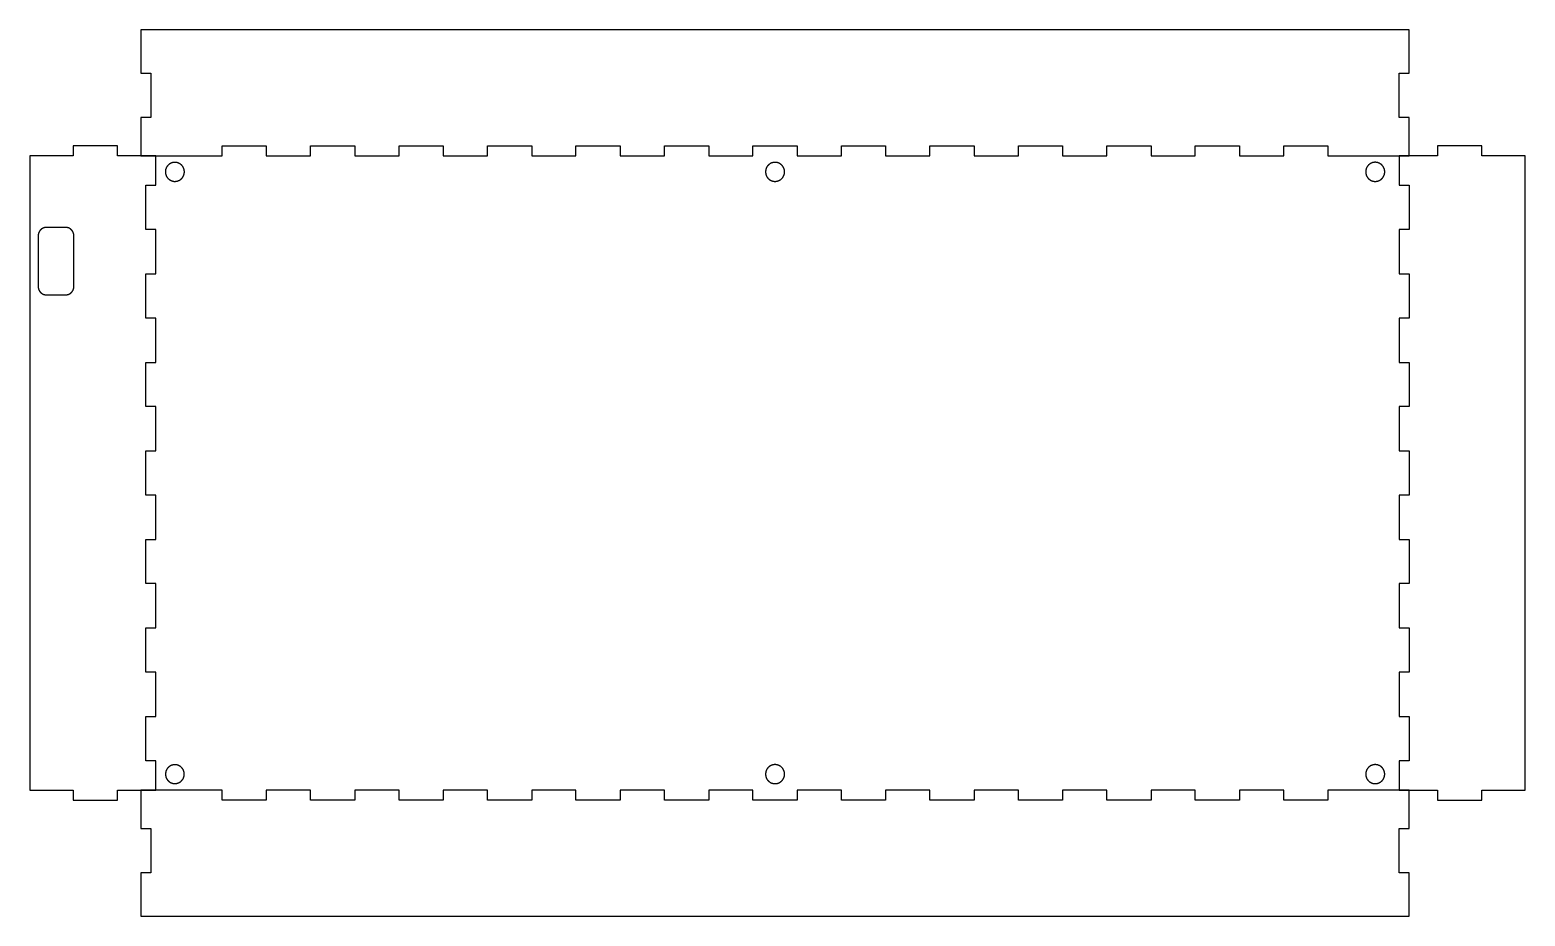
# Model space of a CAD drawing. Extents: x -44 to 261, y 86 to 266.
import ezdxf

# ---------------------------------------------------------------- set-up
doc = ezdxf.new("R2010")
doc.units = 0
doc.layers.add('Layer_1', color=7, linetype='CONTINUOUS')

msp = doc.modelspace()

# ---------------------------------------------------------------- linework, layer by layer
at = {"layer": 'Layer_1', "color": 1}
for points in [[(-21.095, 265.98301), (-21.095, 257.18301), (-19.095419, 257.18301), (-19.095419, 248.183007), (-21.095, 248.183007), (-21.095, 240.382781), (-4.595419, 240.382781), (-4.595419, 242.383007), (4.404581, 242.383007), (4.404581, 240.382781), (13.404581, 240.382781), (13.404581, 242.383007), (22.404581, 242.383007), (22.404581, 240.382781), (31.404581, 240.382781), (31.404581, 242.383007), (40.404582, 242.383007), (40.404582, 240.382781), (49.40458, 240.382781), (49.40458, 242.383007), (58.40458, 242.383007), (58.40458, 240.382781), (67.404581, 240.382781), (67.404581, 242.383007), (76.404581, 242.383007), (76.404581, 240.382781), (85.404582, 240.382781), (85.404582, 242.383007), (94.404582, 242.383007), (94.404582, 240.382781), (103.40458, 240.382781), (103.40458, 242.383007), (112.404581, 242.383007), (112.404581, 240.382781), (121.404581, 240.382781), (121.404581, 242.383007), (130.404582, 242.383007), (130.404582, 240.382781), (139.404582, 240.382781), (139.404582, 242.383007), (148.40458, 242.383007), (148.40458, 240.382781), (157.404581, 240.382781), (157.404581, 242.383007), (166.404581, 242.383007), (166.404581, 240.382781), (175.404582, 240.382781), (175.404582, 242.383007), (184.404582, 242.383007), (184.404582, 240.382781), (193.40458, 240.382781), (193.40458, 242.383007), (202.40458, 242.383007), (202.40458, 240.382781), (211.404581, 240.382781), (211.404581, 242.383007), (220.404582, 242.383007), (220.404582, 240.382781), (229.404582, 240.382781), (236.905001, 240.382781), (236.905001, 248.183007), (234.904582, 248.183007), (234.904582, 257.18301), (236.905001, 257.18301), (236.905001, 265.98301)], [(-43.695001, 111.382785), (-34.895002, 111.382785), (-34.895002, 109.383008), (-25.895, 109.383008), (-25.895, 111.382785), (-18.095369, 111.382785), (-18.095369, 117.382783), (-20.095, 117.382783), (-20.095, 126.382784), (-18.095369, 126.382784), (-18.095369, 135.382785), (-20.095, 135.382785), (-20.095, 144.382785), (-18.095369, 144.382785), (-18.095369, 153.382786), (-20.095, 153.382786), (-20.095, 162.382786), (-18.095369, 162.382786), (-18.095369, 171.382784), (-20.095, 171.382784), (-20.095, 180.382784), (-18.095369, 180.382784), (-18.095369, 189.382785), (-20.095, 189.382785), (-20.095, 198.38278), (-18.095369, 198.38278), (-18.095369, 207.382781), (-20.095, 207.382781), (-20.095, 216.382779), (-18.095369, 216.382779), (-18.095369, 225.382779), (-20.095, 225.382779), (-20.095, 234.38278), (-18.095369, 234.38278), (-18.095369, 240.382781), (-25.895, 240.382781), (-25.895, 242.38301), (-34.895002, 242.38301), (-34.895002, 240.382781), (-43.695001, 240.382781)], [(260.504212, 240.382778), (251.704213, 240.382778), (251.704213, 242.382555), (242.704213, 242.382555), (242.704213, 240.382778), (234.904582, 240.382778), (234.904582, 234.38278), (236.904213, 234.38278), (236.904213, 225.382779), (234.904582, 225.382779), (234.904582, 216.382779), (236.904213, 216.382779), (236.904213, 207.382778), (234.904582, 207.382778), (234.904582, 198.382778), (236.904213, 198.382778), (236.904213, 189.382777), (234.904582, 189.382777), (234.904582, 180.382779), (236.904213, 180.382779), (236.904213, 171.382779), (234.904582, 171.382779), (234.904582, 162.382778), (236.904213, 162.382778), (236.904213, 153.382783), (234.904582, 153.382783), (234.904582, 144.382782), (236.904213, 144.382782), (236.904213, 135.382785), (234.904582, 135.382785), (234.904582, 126.382784), (236.904213, 126.382784), (236.904213, 117.382783), (234.904582, 117.382783), (234.904582, 111.382782), (242.704213, 111.382782), (242.704213, 109.382553), (251.704213, 109.382553), (251.704213, 111.382782), (260.504212, 111.382782)], [(236.904162, 85.782551), (236.904162, 94.58255), (234.904582, 94.58255), (234.904582, 103.582553), (236.904162, 103.582553), (236.904162, 111.38278), (220.404582, 111.38278), (220.404582, 109.382553), (211.404581, 109.382553), (211.404581, 111.38278), (202.40458, 111.38278), (202.40458, 109.382553), (193.40458, 109.382553), (193.40458, 111.38278), (184.404582, 111.38278), (184.404582, 109.382553), (175.404582, 109.382553), (175.404582, 111.38278), (166.404584, 111.38278), (166.404584, 109.382553), (157.404583, 109.382553), (157.404583, 111.38278), (148.404583, 111.38278), (148.404583, 109.382553), (139.404582, 109.382553), (139.404582, 111.38278), (130.404582, 111.38278), (130.404582, 109.382553), (121.404581, 109.382553), (121.404581, 111.38278), (112.404583, 111.38278), (112.404583, 109.382553), (103.404583, 109.382553), (103.404583, 111.38278), (94.404582, 111.38278), (94.404582, 109.382553), (85.404582, 109.382553), (85.404582, 111.38278), (76.404581, 111.38278), (76.404581, 109.382553), (67.404583, 109.382553), (67.404583, 111.38278), (58.404583, 111.38278), (58.404583, 109.382553), (49.404582, 109.382553), (49.404582, 111.38278), (40.404582, 111.38278), (40.404582, 109.382553), (31.404581, 109.382553), (31.404581, 111.38278), (22.404583, 111.38278), (22.404583, 109.382553), (13.404583, 109.382553), (13.404583, 111.38278), (4.404582, 111.38278), (4.404582, 109.382553), (-4.595419, 109.382553), (-4.595419, 111.38278), (-13.595419, 111.38278), (-21.095838, 111.38278), (-21.095838, 103.582553), (-19.095419, 103.582553), (-19.095419, 94.58255), (-21.095838, 94.58255), (-21.095838, 85.782551)]]:
    msp.add_lwpolyline(points, close=True, dxfattribs=at)
for points in [[(-36.352686, 225.808041), (-40.407564, 225.808041)], [(-42.028798, 224.050454), (-42.028798, 213.879045)], [(-34.731455, 213.879045), (-34.731455, 224.050454)], [(-40.407564, 212.121458), (-36.352686, 212.121458)]]:
    msp.add_lwpolyline(points, dxfattribs=at)
for points, knots in [([(-15.168325, 235.444897), (-15.18878, 235.459668), (-15.229691, 235.48921), (-15.290817, 235.533854), (-15.351318, 235.579052), (-15.410946, 235.625116), (-15.469425, 235.672365), (-15.526461, 235.721111), (-15.581731, 235.77162), (-15.634892, 235.82411), (-15.685502, 235.878715), (-15.733172, 235.935579), (-15.777945, 235.994439), (-15.820111, 236.055426), (-15.859672, 236.118349), (-15.896628, 236.183043), (-15.930957, 236.249255), (-15.962691, 236.316835), (-15.991842, 236.385658), (-16.018503, 236.45579), (-16.042664, 236.527124), (-16.06424, 236.599579), (-16.083068, 236.672711), (-16.099106, 236.74642), (-16.112322, 236.820604), (-16.122681, 236.895211), (-16.130145, 236.970134), (-16.13468, 237.045259), (-16.136255, 237.120536), (-16.13483, 237.195846), (-16.130429, 237.271071), (-16.123081, 237.346098), (-16.112811, 237.420812), (-16.099639, 237.495099), (-16.083593, 237.568825), (-16.064697, 237.641879), (-16.042971, 237.714147), (-16.018558, 237.785159), (-15.991528, 237.854817), (-15.961982, 237.923041), (-15.929842, 237.990075), (-15.895164, 238.055822), (-15.858002, 238.120188), (-15.818407, 238.183084), (-15.776435, 238.244416), (-15.73214, 238.304087), (-15.685348, 238.36229), (-15.636078, 238.418895), (-15.584381, 238.473795), (-15.530583, 238.526645), (-15.47477, 238.577372), (-15.41703, 238.625902), (-15.357453, 238.672158), (-15.296126, 238.716066), (-15.233137, 238.757554), (-15.168574, 238.796545), (-15.102528, 238.832963), (-15.035109, 238.866769), (-14.966424, 238.897924), (-14.896581, 238.92639), (-14.825686, 238.952127), (-14.753851, 238.975097), (-14.681181, 238.99526), (-14.607785, 239.012578), (-14.534122, 239.026942), (-14.460312, 239.038362), (-14.386474, 239.046886), (-14.312363, 239.052568), (-14.238088, 239.055409), (-14.163757, 239.055409), (-14.089482, 239.052568), (-14.01537, 239.046886), (-13.941533, 239.038362), (-13.867721, 239.026942), (-13.794057, 239.012577), (-13.720659, 238.995259), (-13.647987, 238.975095), (-13.576149, 238.952126), (-13.505253, 238.926388), (-13.435409, 238.897922), (-13.366723, 238.866767), (-13.299303, 238.832962), (-13.233258, 238.796546), (-13.168697, 238.757557), (-13.105711, 238.716073), (-13.044387, 238.672167), (-12.984813, 238.625913), (-12.927075, 238.577385), (-12.871264, 238.526657), (-12.817465, 238.473804), (-12.765767, 238.4189), (-12.716494, 238.362287), (-12.669699, 238.304075), (-12.625398, 238.244392), (-12.583421, 238.183051), (-12.543823, 238.120147), (-12.506658, 238.055775), (-12.471981, 237.99003), (-12.439847, 237.923007), (-12.41031, 237.8548), (-12.383295, 237.785168), (-12.358903, 237.714191), (-12.337203, 237.641967), (-12.31833, 237.56895), (-12.302304, 237.495253), (-12.289147, 237.420986), (-12.278878, 237.346266), (-12.271517, 237.271204), (-12.267084, 237.195913), (-12.265601, 237.120505), (-12.267087, 237.045097), (-12.271522, 236.969804), (-12.278886, 236.894741), (-12.289156, 236.820019), (-12.302315, 236.745751), (-12.31834, 236.672055), (-12.337211, 236.59904), (-12.358907, 236.526822), (-12.383294, 236.455851), (-12.410303, 236.386227), (-12.439833, 236.318031), (-12.471962, 236.251016), (-12.506634, 236.185278), (-12.543797, 236.120911), (-12.583397, 236.058006), (-12.62538, 235.996655), (-12.669691, 235.936954), (-12.716502, 235.878716), (-12.765793, 235.822068), (-12.817515, 235.76712), (-12.871333, 235.714229), (-12.927158, 235.66347), (-12.984907, 235.614919), (-13.044475, 235.568668), (-13.105776, 235.524791), (-13.168722, 235.483368), (-13.233229, 235.444478), (-13.299208, 235.408204), (-13.366537, 235.374569), (-13.435154, 235.343571), (-13.504946, 235.315239), (-13.5758, 235.289592), (-13.647654, 235.266627), (-13.720402, 235.246367), (-13.793939, 235.228825), (-13.867797, 235.214082), (-13.941863, 235.202105), (-14.01604, 235.19294), (-14.090434, 235.186632), (-14.164938, 235.183255), (-14.239442, 235.182912), (-14.313715, 235.185711), (-14.387614, 235.191734), (-14.460974, 235.201079), (-14.534053, 235.21393), (-14.606647, 235.230456), (-14.678684, 235.250249), (-14.750059, 235.272859), (-14.82079, 235.297879), (-14.890947, 235.324897), (-14.960652, 235.353503), (-15.030043, 235.383298), (-15.099267, 235.413911), (-15.145305, 235.434568), (-15.168325, 235.444897)], [0, 0, 0, 0, 0.075694, 0.151385, 0.227077, 0.302247, 0.377417, 0.452599, 0.527297, 0.601988, 0.676659, 0.750569, 0.824502, 0.898441, 0.972931, 1.047413, 1.121893, 1.196615, 1.271339, 1.346065, 1.421649, 1.497231, 1.572812, 1.648145, 1.723479, 1.798814, 1.874058, 1.949302, 2.024543, 2.099877, 2.175212, 2.250548, 2.325976, 2.401403, 2.476831, 2.552275, 2.62772, 2.703162, 2.777491, 2.851821, 2.92615, 3.000456, 3.074762, 3.149068, 3.223366, 3.297663, 3.371959, 3.447348, 3.522738, 3.598129, 3.673537, 3.748943, 3.82435, 3.899756, 3.975162, 4.050566, 4.125966, 4.201368, 4.276769, 4.352172, 4.427575, 4.502978, 4.578371, 4.653763, 4.729154, 4.803463, 4.877773, 4.952083, 5.026395, 5.100707, 5.17502, 5.24933, 5.32364, 5.397949, 5.473343, 5.548738, 5.624133, 5.699538, 5.774942, 5.850346, 5.925748, 6.001149, 6.076549, 6.15195, 6.227351, 6.302753, 6.378157, 6.453561, 6.528965, 6.60436, 6.679755, 6.755148, 6.829457, 6.903767, 6.978077, 7.052389, 7.126701, 7.201013, 7.275323, 7.349633, 7.423941, 7.499334, 7.574728, 7.650123, 7.725527, 7.800931, 7.876335, 7.951738, 8.027141, 8.102543, 8.177946, 8.253351, 8.328756, 8.404161, 8.479566, 8.554972, 8.630361, 8.70575, 8.781138, 8.855434, 8.929731, 9.004028, 9.078335, 9.152641, 9.226947, 9.301277, 9.375607, 9.449937, 9.525379, 9.600822, 9.676266, 9.751693, 9.827119, 9.902547, 9.977882, 10.053217, 10.12855, 10.203793, 10.279037, 10.354282, 10.429617, 10.504952, 10.580285, 10.655866, 10.731449, 10.807034, 10.881759, 10.956482, 11.031204, 11.105684, 11.180165, 11.254654, 11.328593, 11.402525, 11.476435, 11.551103, 11.625793, 11.700489, 11.775668, 11.850837, 11.926004, 12.001694, 12.077383, 12.153075, 12.153075, 12.153075, 12.153075]), ([(105.969771, 237.120511), (105.972336, 237.145611), (105.977467, 237.19581), (105.985568, 237.271066), (105.994461, 237.346059), (106.004539, 237.420729), (106.016218, 237.494995), (106.029914, 237.568761), (106.04602, 237.64188), (106.064896, 237.714162), (106.08688, 237.785294), (106.112289, 237.855007), (106.140876, 237.923211), (106.172608, 237.990221), (106.20732, 238.055943), (106.244867, 238.120295), (106.285043, 238.183129), (106.3277, 238.244402), (106.372725, 238.304059), (106.420129, 238.362214), (106.469825, 238.418805), (106.521786, 238.47372), (106.575706, 238.526591), (106.631521, 238.577336), (106.689159, 238.625874), (106.748591, 238.67215), (106.809745, 238.716076), (106.872539, 238.757568), (106.936943, 238.79657), (107.002877, 238.832992), (107.070224, 238.866794), (107.138873, 238.897944), (107.208712, 238.926407), (107.279633, 238.952143), (107.351504, 238.97511), (107.424218, 238.995272), (107.497667, 239.012591), (107.571371, 239.026955), (107.645212, 239.038376), (107.719069, 239.046902), (107.793191, 239.052586), (107.867469, 239.055428), (107.941793, 239.055428), (108.01606, 239.052587), (108.09016, 239.046903), (108.163985, 239.038379), (108.237785, 239.026958), (108.311441, 239.012591), (108.384833, 238.995272), (108.457502, 238.975106), (108.529338, 238.952135), (108.600235, 238.926396), (108.670082, 238.897928), (108.738771, 238.866772), (108.806194, 238.832966), (108.872243, 238.796549), (108.936807, 238.757559), (108.999795, 238.716075), (109.061121, 238.672169), (109.120697, 238.625915), (109.178436, 238.577387), (109.234248, 238.526659), (109.288047, 238.473805), (109.339745, 238.4189), (109.389018, 238.362288), (109.435815, 238.304075), (109.480116, 238.244391), (109.522094, 238.18305), (109.561693, 238.120146), (109.59886, 238.055774), (109.633538, 237.990028), (109.665673, 237.923004), (109.695211, 237.854796), (109.722227, 237.785163), (109.746618, 237.714186), (109.768319, 237.641963), (109.787193, 237.568946), (109.803218, 237.495249), (109.816376, 237.420983), (109.826645, 237.346264), (109.834006, 237.271203), (109.838439, 237.195915), (109.839924, 237.120511), (109.838439, 237.045106), (109.834006, 236.969817), (109.826645, 236.894756), (109.816376, 236.820036), (109.803218, 236.74577), (109.787193, 236.672073), (109.768319, 236.599056), (109.746618, 236.526833), (109.722227, 236.455855), (109.695211, 236.386223), (109.665673, 236.318015), (109.633538, 236.250991), (109.59886, 236.185245), (109.561693, 236.120873), (109.522094, 236.057969), (109.480116, 235.996627), (109.435814, 235.936943), (109.389018, 235.878731), (109.339744, 235.822119), (109.288047, 235.767214), (109.234248, 235.714361), (109.178436, 235.663633), (109.120697, 235.615105), (109.061121, 235.56885), (108.999795, 235.524944), (108.936807, 235.483459), (108.872243, 235.44447), (108.806194, 235.408052), (108.738771, 235.374245), (108.670082, 235.343088), (108.600235, 235.31462), (108.529338, 235.288879), (108.457501, 235.265907), (108.384833, 235.245741), (108.311441, 235.22842), (108.237785, 235.214053), (108.163985, 235.202631), (108.090161, 235.194106), (108.01606, 235.188422), (107.941793, 235.185581), (107.867469, 235.185581), (107.793191, 235.188423), (107.719068, 235.194108), (107.645211, 235.202633), (107.571371, 235.214055), (107.497666, 235.22842), (107.424218, 235.24574), (107.351504, 235.265904), (107.279632, 235.288872), (107.208711, 235.31461), (107.138873, 235.343074), (107.070224, 235.374225), (107.002877, 235.408029), (106.936944, 235.444451), (106.872539, 235.483454), (106.809746, 235.524945), (106.748592, 235.56887), (106.68916, 235.615147), (106.631522, 235.663684), (106.575707, 235.714429), (106.521787, 235.7673), (106.469826, 235.822214), (106.42013, 235.878805), (106.372725, 235.93696), (106.3277, 235.996617), (106.285043, 236.05789), (106.244867, 236.120724), (106.20732, 236.185076), (106.172608, 236.250799), (106.140876, 236.317809), (106.112289, 236.386014), (106.08688, 236.455728), (106.064896, 236.526859), (106.046019, 236.599141), (106.029912, 236.67226), (106.016214, 236.746025), (106.004534, 236.820292), (105.994456, 236.894962), (105.985564, 236.969955), (105.977464, 237.045212), (105.972335, 237.095411), (105.969771, 237.120511)], [0, 0, 0, 0, 0.075692, 0.151381, 0.227071, 0.302239, 0.377408, 0.452587, 0.527284, 0.601974, 0.676643, 0.750552, 0.824484, 0.898422, 0.972911, 1.047392, 1.121871, 1.196592, 1.271314, 1.346039, 1.421624, 1.497207, 1.572789, 1.648122, 1.723457, 1.798792, 1.874038, 1.949283, 2.024526, 2.099859, 2.175195, 2.250531, 2.325959, 2.401386, 2.476814, 2.552258, 2.627702, 2.703144, 2.777473, 2.851802, 2.926132, 3.000438, 3.074744, 3.14905, 3.223347, 3.297644, 3.371939, 3.447328, 3.522717, 3.598108, 3.673514, 3.74892, 3.824326, 3.899732, 3.975137, 4.050541, 4.125943, 4.201347, 4.276751, 4.352156, 4.42756, 4.502965, 4.578361, 4.653756, 4.72915, 4.80346, 4.87777, 4.952081, 5.026395, 5.100708, 5.175021, 5.249332, 5.323643, 5.397953, 5.473346, 5.548739, 5.624134, 5.699538, 5.774941, 5.850345, 5.925746, 6.001146, 6.076544, 6.151944, 6.227345, 6.302747, 6.37815, 6.453554, 6.528958, 6.604352, 6.679747, 6.755139, 6.829449, 6.90376, 6.97807, 7.052384, 7.126697, 7.201011, 7.275322, 7.349633, 7.423942, 7.499336, 7.57473, 7.650125, 7.725531, 7.800936, 7.876341, 7.951745, 8.027148, 8.102551, 8.177956, 8.253361, 8.328767, 8.404174, 8.47958, 8.554987, 8.630377, 8.705767, 8.781155, 8.855451, 8.929747, 9.004044, 9.078351, 9.152657, 9.226964, 9.301293, 9.375622, 9.449951, 9.525394, 9.600838, 9.676283, 9.751711, 9.827138, 9.902566, 9.977903, 10.053239, 10.128573, 10.203816, 10.27906, 10.354306, 10.429641, 10.504975, 10.580308, 10.65589, 10.731472, 10.807058, 10.881783, 10.956505, 11.031226, 11.105705, 11.180187, 11.254676, 11.328614, 11.402546, 11.476456, 11.551125, 11.625815, 11.700512, 11.775692, 11.85086, 11.926028, 12.001719, 12.077408, 12.1531, 12.1531, 12.1531, 12.1531]), ([(228.070476, 237.120511), (228.073047, 237.145673), (228.07819, 237.195996), (228.086311, 237.271439), (228.095226, 237.346617), (228.10533, 237.421471), (228.11704, 237.495922), (228.130771, 237.56987), (228.146918, 237.643169), (228.165843, 237.715629), (228.187882, 237.786936), (228.213356, 237.856821), (228.242014, 237.925192), (228.273826, 237.992366), (228.308625, 238.058249), (228.346267, 238.122759), (228.386542, 238.185747), (228.429307, 238.24717), (228.474444, 238.306973), (228.521966, 238.36527), (228.571785, 238.422001), (228.623872, 238.47705), (228.677925, 238.530052), (228.733877, 238.580921), (228.791656, 238.629578), (228.851234, 238.675968), (228.912537, 238.720001), (228.975485, 238.761593), (229.040048, 238.800691), (229.106144, 238.837202), (229.173658, 238.871089), (229.242477, 238.902316), (229.312488, 238.930849), (229.383585, 238.956649), (229.455635, 238.979672), (229.528529, 238.999884), (229.60216, 239.017246), (229.676047, 239.031645), (229.75007, 239.043094), (229.824109, 239.051641), (229.898414, 239.057339), (229.972874, 239.060188), (230.047382, 239.060189), (230.121832, 239.05734), (230.196115, 239.051642), (230.270121, 239.043096), (230.344104, 239.031647), (230.417942, 239.017245), (230.491516, 238.999883), (230.564365, 238.979669), (230.63638, 238.956642), (230.707453, 238.930839), (230.777473, 238.902302), (230.846332, 238.871069), (230.913923, 238.83718), (230.980134, 238.800673), (231.044855, 238.761588), (231.107997, 238.720001), (231.169471, 238.675987), (231.229192, 238.62962), (231.287071, 238.580972), (231.343018, 238.53012), (231.396948, 238.477136), (231.448771, 238.422096), (231.498164, 238.365345), (231.545074, 238.306989), (231.589484, 238.247159), (231.631564, 238.185668), (231.671259, 238.12261), (231.708516, 238.058079), (231.743278, 237.992172), (231.775492, 237.924984), (231.805102, 237.856609), (231.832183, 237.786805), (231.856634, 237.715653), (231.878388, 237.643252), (231.897306, 237.570055), (231.913371, 237.496176), (231.92656, 237.421727), (231.936854, 237.346823), (231.944234, 237.271577), (231.948678, 237.196102), (231.950166, 237.120511), (231.948678, 237.04492), (231.944234, 236.969445), (231.936854, 236.894199), (231.92656, 236.819295), (231.913371, 236.744845), (231.897307, 236.670966), (231.878388, 236.597768), (231.856634, 236.525366), (231.832183, 236.454213), (231.805102, 236.384408), (231.775492, 236.316033), (231.743278, 236.248843), (231.708516, 236.182936), (231.671259, 236.118405), (231.631564, 236.055346), (231.589483, 235.993854), (231.545074, 235.934024), (231.498164, 235.875669), (231.448771, 235.818917), (231.396949, 235.763876), (231.343019, 235.710892), (231.287072, 235.660039), (231.229194, 235.611391), (231.169473, 235.565023), (231.107998, 235.521008), (231.044856, 235.479421), (230.980135, 235.440336), (230.913923, 235.403829), (230.846333, 235.36994), (230.777473, 235.338709), (230.707453, 235.310173), (230.63638, 235.284372), (230.564365, 235.261345), (230.491516, 235.241131), (230.417942, 235.22377), (230.344104, 235.209369), (230.270121, 235.197921), (230.196115, 235.189376), (230.121832, 235.18368), (230.047382, 235.180832), (229.972874, 235.180832), (229.898413, 235.183681), (229.824108, 235.189378), (229.750069, 235.197923), (229.676045, 235.209371), (229.602159, 235.22377), (229.528528, 235.241131), (229.455634, 235.261342), (229.383585, 235.284364), (229.312488, 235.310163), (229.242476, 235.338695), (229.173657, 235.369921), (229.106143, 235.403807), (229.040048, 235.440317), (228.975485, 235.479416), (228.912537, 235.521009), (228.851234, 235.565043), (228.791656, 235.611433), (228.733877, 235.660091), (228.677925, 235.710961), (228.623873, 235.763963), (228.571785, 235.819012), (228.521966, 235.875743), (228.474444, 235.934041), (228.429307, 235.993844), (228.386543, 236.055268), (228.346267, 236.118257), (228.308626, 236.182767), (228.273827, 236.24865), (228.242015, 236.315826), (228.213356, 236.384197), (228.187883, 236.454083), (228.165843, 236.52539), (228.146918, 236.597851), (228.13077, 236.67115), (228.117039, 236.745098), (228.105329, 236.819549), (228.095226, 236.894404), (228.086311, 236.969583), (228.07819, 237.045026), (228.073047, 237.095349), (228.070476, 237.120511)], [0, 0, 0, 0, 0.075879, 0.151755, 0.227633, 0.302987, 0.378342, 0.453707, 0.528589, 0.603463, 0.678317, 0.752408, 0.826521, 0.900641, 0.975314, 1.049978, 1.124641, 1.199547, 1.274453, 1.349363, 1.425133, 1.500901, 1.576668, 1.652187, 1.727706, 1.803226, 1.878656, 1.954085, 2.029512, 2.105032, 2.180554, 2.256077, 2.331692, 2.407305, 2.48292, 2.558551, 2.634182, 2.709812, 2.784323, 2.858836, 2.933348, 3.007838, 3.082327, 3.156816, 3.231296, 3.305776, 3.380256, 3.45583, 3.531407, 3.606984, 3.682577, 3.75817, 3.833763, 3.909356, 3.984947, 4.060538, 4.136124, 4.211711, 4.287298, 4.362887, 4.438476, 4.514065, 4.589645, 4.665224, 4.740802, 4.815294, 4.889786, 4.964278, 5.038774, 5.113268, 5.187764, 5.262256, 5.336749, 5.411241, 5.486819, 5.562399, 5.637979, 5.713569, 5.789158, 5.864748, 5.940336, 6.015922, 6.091508, 6.167094, 6.242681, 6.318268, 6.393858, 6.469448, 6.545038, 6.620619, 6.6962, 6.771779, 6.846272, 6.920765, 6.995259, 7.069755, 7.14425, 7.218746, 7.293238, 7.367731, 7.442223, 7.5178, 7.593379, 7.668959, 7.744549, 7.820138, 7.895727, 7.971315, 8.046903, 8.12249, 8.19808, 8.273671, 8.349263, 8.424856, 8.500448, 8.576042, 8.651619, 8.727195, 8.80277, 8.877249, 8.951728, 9.026208, 9.100698, 9.175187, 9.249677, 9.324189, 9.398702, 9.473214, 9.548843, 9.624474, 9.700105, 9.775719, 9.851332, 9.926947, 10.002469, 10.07799, 10.153509, 10.228937, 10.304367, 10.379797, 10.455317, 10.530837, 10.606356, 10.682123, 10.757891, 10.833662, 10.908571, 10.983478, 11.058384, 11.133048, 11.207713, 11.282386, 11.356507, 11.430621, 11.504713, 11.579567, 11.654441, 11.729323, 11.804689, 11.880044, 11.955398, 12.031276, 12.107153, 12.183032, 12.183032, 12.183032, 12.183032]), ([(-40.407564, 225.808041), (-40.423318, 225.806738), (-40.454825, 225.80413), (-40.502069, 225.800025), (-40.549223, 225.795502), (-40.596264, 225.790368), (-40.643157, 225.784397), (-40.689886, 225.777406), (-40.736385, 225.769153), (-40.782579, 225.759466), (-40.828369, 225.748146), (-40.873648, 225.73503), (-40.918363, 225.720187), (-40.962655, 225.703671), (-41.006475, 225.685542), (-41.049798, 225.665888), (-41.092568, 225.644776), (-41.134773, 225.622282), (-41.176384, 225.59845), (-41.21746, 225.573308), (-41.257985, 225.546907), (-41.297909, 225.51924), (-41.337081, 225.490399), (-41.375461, 225.460396), (-41.413007, 225.429245), (-41.449694, 225.39695), (-41.485486, 225.363529), (-41.520332, 225.328996), (-41.554215, 225.293354), (-41.587086, 225.256618), (-41.618931, 225.218835), (-41.649751, 225.180036), (-41.679532, 225.140262), (-41.708257, 225.099553), (-41.735922, 225.057948), (-41.762517, 225.015486), (-41.788029, 224.972201), (-41.812372, 224.928271), (-41.835562, 224.883746), (-41.857532, 224.838629), (-41.87828, 224.792881), (-41.897744, 224.746513), (-41.915871, 224.699546), (-41.93258, 224.652048), (-41.947793, 224.604039), (-41.961475, 224.555566), (-41.973575, 224.506507), (-41.984003, 224.4569), (-41.992929, 224.406834), (-42.000536, 224.356457), (-42.007003, 224.30583), (-42.012499, 224.254999), (-42.017233, 224.204016), (-42.021411, 224.152909), (-42.025202, 224.101696), (-42.027601, 224.067545), (-42.028801, 224.05047)], [0, 0, 0, 0, 0.047424, 0.094845, 0.142266, 0.189533, 0.2368, 0.284071, 0.331266, 0.378458, 0.425641, 0.472736, 0.519842, 0.566951, 0.614519, 0.662081, 0.709643, 0.757585, 0.805532, 0.85348, 0.902046, 0.950612, 0.999179, 1.047958, 1.096737, 1.145516, 1.194569, 1.243622, 1.292673, 1.342078, 1.391485, 1.440892, 1.49071, 1.540527, 1.590344, 1.64058, 1.690818, 1.741057, 1.791235, 1.841408, 1.891582, 1.941915, 1.992251, 2.042589, 2.092948, 2.143309, 2.193663, 2.244506, 2.295355, 2.346208, 2.397335, 2.448459, 2.499583, 2.550936, 2.602289, 2.653642, 2.653642, 2.653642, 2.653642]), ([(-34.731455, 224.050454), (-34.732654, 224.067529), (-34.735053, 224.10168), (-34.738845, 224.152893), (-34.743022, 224.204), (-34.747756, 224.254983), (-34.753252, 224.305814), (-34.759721, 224.356441), (-34.767317, 224.406819), (-34.776243, 224.456884), (-34.786676, 224.50649), (-34.798774, 224.55555), (-34.812445, 224.604027), (-34.827676, 224.65203), (-34.844375, 224.699534), (-34.862505, 224.746497), (-34.881977, 224.792863), (-34.902727, 224.838612), (-34.9247, 224.883727), (-34.947881, 224.928258), (-34.972231, 224.972184), (-34.997738, 225.015472), (-35.024332, 225.057934), (-35.051997, 225.099539), (-35.080723, 225.140247), (-35.110504, 225.18002), (-35.141323, 225.21882), (-35.173169, 225.256603), (-35.20604, 225.293338), (-35.239922, 225.32898), (-35.274767, 225.363513), (-35.310556, 225.396936), (-35.347246, 225.429229), (-35.384793, 225.460379), (-35.423171, 225.490384), (-35.462344, 225.519223), (-35.502269, 225.546889), (-35.542795, 225.573291), (-35.583869, 225.598437), (-35.625483, 225.622263), (-35.667685, 225.644761), (-35.710455, 225.665878), (-35.753779, 225.685536), (-35.797603, 225.703657), (-35.841895, 225.72017), (-35.886611, 225.735008), (-35.931886, 225.748137), (-35.977679, 225.759444), (-36.023872, 225.769132), (-36.070369, 225.777394), (-36.117095, 225.784403), (-36.163989, 225.790363), (-36.21103, 225.79549), (-36.258183, 225.800015), (-36.305427, 225.80412), (-36.336933, 225.806727), (-36.352686, 225.808031)], [0, 0, 0, 0, 0.051353, 0.102705, 0.154059, 0.205183, 0.256307, 0.307434, 0.358285, 0.409134, 0.459978, 0.510332, 0.560692, 0.611056, 0.661392, 0.711726, 0.76206, 0.812235, 0.86241, 0.912586, 0.962827, 1.013064, 1.063302, 1.113117, 1.162934, 1.212751, 1.262158, 1.311565, 1.360971, 1.410021, 1.459072, 1.508123, 1.556904, 1.605684, 1.654463, 1.703029, 1.751595, 1.800164, 1.848113, 1.896056, 1.943998, 1.991565, 2.039129, 2.086696, 2.133804, 2.18091, 2.228006, 2.275187, 2.322379, 2.369574, 2.416844, 2.464111, 2.511377, 2.558798, 2.606218, 2.65364, 2.65364, 2.65364, 2.65364]), ([(-42.028798, 213.879045), (-42.027598, 213.86197), (-42.025199, 213.827819), (-42.021408, 213.776606), (-42.01723, 213.725499), (-42.012496, 213.674517), (-42.007, 213.623685), (-42.000531, 213.573059), (-41.992936, 213.52268), (-41.984009, 213.472615), (-41.973573, 213.423009), (-41.961476, 213.37395), (-41.947806, 213.325473), (-41.932576, 213.27747), (-41.915878, 213.229968), (-41.897748, 213.183003), (-41.87828, 213.136636), (-41.857528, 213.090887), (-41.835556, 213.045772), (-41.812375, 213.001241), (-41.788024, 212.957316), (-41.762515, 212.91403), (-41.735923, 212.871566), (-41.708257, 212.829963), (-41.679532, 212.789255), (-41.649751, 212.749481), (-41.618931, 212.710682), (-41.587086, 212.672899), (-41.554215, 212.636163), (-41.520332, 212.600521), (-41.485485, 212.565987), (-41.449695, 212.532565), (-41.413006, 212.50027), (-41.375459, 212.469119), (-41.337082, 212.439115), (-41.297909, 212.410276), (-41.257985, 212.382611), (-41.21746, 212.356208), (-41.176386, 212.331062), (-41.134771, 212.307236), (-41.092568, 212.284739), (-41.049799, 212.26362), (-41.006477, 212.243964), (-40.962654, 212.225845), (-40.918363, 212.209332), (-40.873646, 212.194495), (-40.828371, 212.181364), (-40.782578, 212.170058), (-40.736385, 212.160369), (-40.689887, 212.152104), (-40.64316, 212.145096), (-40.596264, 212.139136), (-40.549223, 212.134009), (-40.502069, 212.129484), (-40.454825, 212.125379), (-40.423318, 212.122772), (-40.407564, 212.121468)], [0, 0, 0, 0, 0.051353, 0.102705, 0.154059, 0.205182, 0.256305, 0.307434, 0.358285, 0.409134, 0.459978, 0.510332, 0.560691, 0.611053, 0.661389, 0.711724, 0.762058, 0.812234, 0.862409, 0.912585, 0.962825, 1.013062, 1.063298, 1.113114, 1.16293, 1.212747, 1.262155, 1.311561, 1.360967, 1.410018, 1.459071, 1.508125, 1.556905, 1.605684, 1.654462, 1.703028, 1.751594, 1.800162, 1.848111, 1.896055, 1.943998, 1.991563, 2.039126, 2.08669, 2.133798, 2.180903, 2.228, 2.275183, 2.322374, 2.369569, 2.416843, 2.46411, 2.511377, 2.558798, 2.606219, 2.653642, 2.653642, 2.653642, 2.653642]), ([(-36.352686, 212.121458), (-36.336933, 212.122761), (-36.305427, 212.125369), (-36.258183, 212.129474), (-36.21103, 212.133997), (-36.163989, 212.13913), (-36.117097, 212.145102), (-36.07037, 212.152093), (-36.023871, 212.160346), (-35.977678, 212.170033), (-35.931889, 212.181353), (-35.88661, 212.194469), (-35.841895, 212.209311), (-35.797602, 212.225829), (-35.75378, 212.243957), (-35.710456, 212.263611), (-35.667684, 212.284722), (-35.625481, 212.307217), (-35.583871, 212.331049), (-35.542795, 212.356192), (-35.502268, 212.382592), (-35.462344, 212.410259), (-35.423171, 212.4391), (-35.384792, 212.469103), (-35.347245, 212.500254), (-35.310555, 212.532548), (-35.274767, 212.565971), (-35.239921, 212.600504), (-35.206041, 212.636148), (-35.173169, 212.672882), (-35.141323, 212.710664), (-35.110504, 212.749464), (-35.080723, 212.789237), (-35.051997, 212.829946), (-35.024333, 212.871551), (-34.997737, 212.914013), (-34.972226, 212.957298), (-34.947882, 213.001228), (-34.924693, 213.045755), (-34.902722, 213.090871), (-34.881976, 213.136621), (-34.862511, 213.182988), (-34.844381, 213.229953), (-34.827676, 213.277454), (-34.812442, 213.325457), (-34.798771, 213.373933), (-34.786676, 213.422993), (-34.776246, 213.472599), (-34.767321, 213.522665), (-34.759706, 213.573041), (-34.753263, 213.623671), (-34.747753, 213.674501), (-34.743013, 213.725483), (-34.738837, 213.77659), (-34.735045, 213.827803), (-34.732646, 213.861954), (-34.731447, 213.879029)], [0, 0, 0, 0, 0.047422, 0.094842, 0.142263, 0.189529, 0.236796, 0.284065, 0.331259, 0.37845, 0.425634, 0.472728, 0.519834, 0.566943, 0.614513, 0.662077, 0.70964, 0.757582, 0.805527, 0.853474, 0.902042, 0.950609, 0.999176, 1.047955, 1.096735, 1.145515, 1.194567, 1.243618, 1.29267, 1.342075, 1.391481, 1.440887, 1.490705, 1.540523, 1.590339, 1.640576, 1.690813, 1.741052, 1.791232, 1.841406, 1.891579, 1.941912, 1.992247, 2.042585, 2.092948, 2.143307, 2.193661, 2.244504, 2.295353, 2.346206, 2.397333, 2.448456, 2.499581, 2.550934, 2.602286, 2.653639, 2.653639, 2.653639, 2.653639]), ([(-16.111578, 114.645082), (-16.109076, 114.669895), (-16.104071, 114.719521), (-16.096162, 114.793919), (-16.087469, 114.868057), (-16.077602, 114.941877), (-16.06615, 115.0153), (-16.052703, 115.08823), (-16.036871, 115.160522), (-16.018298, 115.23199), (-15.99665, 115.302323), (-15.971614, 115.371256), (-15.943433, 115.438699), (-15.91214, 115.504964), (-15.877898, 115.569958), (-15.84085, 115.6336), (-15.801201, 115.695744), (-15.759094, 115.756345), (-15.714645, 115.815351), (-15.66784, 115.872872), (-15.618767, 115.928849), (-15.567452, 115.983169), (-15.514197, 116.035469), (-15.459065, 116.085667), (-15.402128, 116.133681), (-15.343414, 116.17946), (-15.282996, 116.222913), (-15.220954, 116.263958), (-15.157316, 116.302542), (-15.092164, 116.338571), (-15.025612, 116.372009), (-14.95777, 116.402824), (-14.88875, 116.43098), (-14.818658, 116.456439), (-14.747626, 116.479159), (-14.675759, 116.499105), (-14.603165, 116.516238), (-14.530317, 116.530448), (-14.457334, 116.541745), (-14.384335, 116.550178), (-14.311074, 116.5558), (-14.237659, 116.558611), (-14.164198, 116.558612), (-14.090793, 116.555801), (-14.017553, 116.55018), (-13.944586, 116.541748), (-13.871643, 116.53045), (-13.798843, 116.516238), (-13.726303, 116.499104), (-13.654481, 116.479156), (-13.583482, 116.456432), (-13.513414, 116.430971), (-13.444386, 116.40281), (-13.376505, 116.37199), (-13.309879, 116.338548), (-13.244614, 116.302523), (-13.18082, 116.263953), (-13.118587, 116.222914), (-13.058, 116.17948), (-12.999145, 116.133723), (-12.942109, 116.085717), (-12.88698, 116.035536), (-12.833842, 115.983253), (-12.782782, 115.928942), (-12.73412, 115.872944), (-12.687908, 115.815367), (-12.644163, 115.756337), (-12.60272, 115.695669), (-12.563632, 115.633458), (-12.526956, 115.569796), (-12.492747, 115.504779), (-12.461061, 115.4385), (-12.431954, 115.371054), (-12.405352, 115.302199), (-12.381359, 115.232016), (-12.360036, 115.160605), (-12.34151, 115.088411), (-12.325796, 115.015546), (-12.312909, 114.942124), (-12.302861, 114.868256), (-12.295666, 114.794052), (-12.291339, 114.719622), (-12.289892, 114.645081), (-12.291341, 114.570538), (-12.295671, 114.496106), (-12.302869, 114.421899), (-12.312919, 114.348027), (-12.325809, 114.274601), (-12.341525, 114.201734), (-12.360053, 114.129535), (-12.381377, 114.05812), (-12.405369, 113.987933), (-12.43197, 113.919077), (-12.461075, 113.851629), (-12.492758, 113.785349), (-12.526963, 113.720329), (-12.563636, 113.656664), (-12.60272, 113.59445), (-12.64416, 113.533779), (-12.687901, 113.474745), (-12.73411, 113.417165), (-12.782769, 113.361166), (-12.833826, 113.306854), (-12.886962, 113.25457), (-12.94209, 113.204388), (-12.999125, 113.156381), (-13.057979, 113.110624), (-13.118566, 113.067189), (-13.180798, 113.02615), (-13.244592, 112.987579), (-13.309857, 112.951552), (-13.376485, 112.918109), (-13.444367, 112.887287), (-13.513396, 112.859126), (-13.583466, 112.833663), (-13.654466, 112.810939), (-13.726291, 112.790991), (-13.798832, 112.773857), (-13.871635, 112.759645), (-13.94458, 112.748346), (-14.017549, 112.739913), (-14.090791, 112.734291), (-14.164199, 112.73148), (-14.237662, 112.731481), (-14.31108, 112.734292), (-14.384344, 112.739915), (-14.457345, 112.748348), (-14.53033, 112.759646), (-14.603181, 112.773856), (-14.675777, 112.79099), (-14.747647, 112.810936), (-14.818682, 112.833657), (-14.888776, 112.859117), (-14.957798, 112.887274), (-15.025642, 112.91809), (-15.092197, 112.95153), (-15.157351, 112.98756), (-15.220991, 113.026145), (-15.283036, 113.067192), (-15.343456, 113.110645), (-15.402172, 113.156424), (-15.459111, 113.20444), (-15.514245, 113.254638), (-15.567503, 113.30694), (-15.61882, 113.361262), (-15.667895, 113.417241), (-15.714702, 113.474763), (-15.759154, 113.53377), (-15.801262, 113.594373), (-15.840913, 113.65652), (-15.877962, 113.720164), (-15.912204, 113.785162), (-15.943497, 113.851431), (-15.971676, 113.918877), (-15.996711, 113.987813), (-16.018354, 114.058149), (-16.036923, 114.12962), (-16.052749, 114.201915), (-16.06619, 114.274848), (-16.077634, 114.348274), (-16.087493, 114.422097), (-16.096178, 114.496238), (-16.104079, 114.57064), (-16.109078, 114.620268), (-16.111578, 114.645082)], [0, 0, 0, 0, 0.074817, 0.149632, 0.224449, 0.298749, 0.373049, 0.447359, 0.521192, 0.595018, 0.668823, 0.741873, 0.814946, 0.888025, 0.961649, 1.035266, 1.108881, 1.182736, 1.256591, 1.33045, 1.405159, 1.479866, 1.554572, 1.629033, 1.703495, 1.777958, 1.85233, 1.926703, 2.001073, 2.075533, 2.149995, 2.224458, 2.299012, 2.373565, 2.448118, 2.522689, 2.597259, 2.671827, 2.745293, 2.81876, 2.892226, 2.96567, 3.039113, 3.112556, 3.185991, 3.259425, 3.332859, 3.407374, 3.481891, 3.556409, 3.630941, 3.705474, 3.780007, 3.854537, 3.929067, 4.003596, 4.078122, 4.15265, 4.227177, 4.301709, 4.37624, 4.450771, 4.525297, 4.599822, 4.674347, 4.7478, 4.821254, 4.894709, 4.968162, 5.041615, 5.115068, 5.18851, 5.261951, 5.335391, 5.409897, 5.484406, 5.558914, 5.633441, 5.707968, 5.782494, 5.857031, 5.931568, 6.006104, 6.080643, 6.155183, 6.229722, 6.304253, 6.378783, 6.453314, 6.527827, 6.60234, 6.676851, 6.750291, 6.823732, 6.897173, 6.970627, 7.044081, 7.117536, 7.190991, 7.264445, 7.337899, 7.412423, 7.486947, 7.561472, 7.636003, 7.710533, 7.785064, 7.859592, 7.93412, 8.008646, 8.083177, 8.157708, 8.23224, 8.306775, 8.381309, 8.455844, 8.530363, 8.604882, 8.679399, 8.752835, 8.826272, 8.899709, 8.973155, 9.046601, 9.120047, 9.193516, 9.266985, 9.340453, 9.415024, 9.489596, 9.564169, 9.638725, 9.713281, 9.787837, 9.862303, 9.936768, 10.011231, 10.085603, 10.159978, 10.234353, 10.308817, 10.383281, 10.457744, 10.532453, 10.607163, 10.681876, 10.755737, 10.829595, 10.903452, 10.97707, 11.05069, 11.124318, 11.197399, 11.270474, 11.343528, 11.417334, 11.491162, 11.564995, 11.639308, 11.71361, 11.787911, 11.86273, 11.937548, 12.012368, 12.012368, 12.012368, 12.012368]), ([(105.969771, 114.645082), (105.972336, 114.670182), (105.977466, 114.72038), (105.985567, 114.795636), (105.99446, 114.870627), (106.004538, 114.945296), (106.016217, 115.019562), (106.029913, 115.093327), (106.046019, 115.166445), (106.064896, 115.238726), (106.08688, 115.309856), (106.11229, 115.379568), (106.140876, 115.447771), (106.172608, 115.51478), (106.20732, 115.580501), (106.244867, 115.644851), (106.285043, 115.707684), (106.3277, 115.768955), (106.372725, 115.82861), (106.42013, 115.886764), (106.469826, 115.943354), (106.521787, 115.998267), (106.575707, 116.051137), (106.631522, 116.101881), (106.68916, 116.150418), (106.748591, 116.196693), (106.809744, 116.240618), (106.872537, 116.28211), (106.93694, 116.321112), (107.002874, 116.357534), (107.070222, 116.391336), (107.138872, 116.422487), (107.20871, 116.450951), (107.279631, 116.476689), (107.351503, 116.499657), (107.424217, 116.51982), (107.497666, 116.53714), (107.571371, 116.551506), (107.645212, 116.562927), (107.719069, 116.571453), (107.793191, 116.577137), (107.867469, 116.57998), (107.941793, 116.57998), (108.01606, 116.577138), (108.090161, 116.571454), (108.163985, 116.562929), (108.237785, 116.551507), (108.311441, 116.53714), (108.384833, 116.51982), (108.457502, 116.499654), (108.529338, 116.476682), (108.600235, 116.450941), (108.670082, 116.422474), (108.738771, 116.391317), (108.806194, 116.35751), (108.872243, 116.321092), (108.936806, 116.282104), (108.999795, 116.240619), (109.061121, 116.196714), (109.120697, 116.150461), (109.178435, 116.101933), (109.234247, 116.051206), (109.288046, 115.998353), (109.339744, 115.943449), (109.389018, 115.886838), (109.435814, 115.828627), (109.480116, 115.768945), (109.522094, 115.707605), (109.561693, 115.644703), (109.59886, 115.580332), (109.633539, 115.514588), (109.665675, 115.447566), (109.695213, 115.37936), (109.722229, 115.309729), (109.746621, 115.238752), (109.768321, 115.16653), (109.787193, 115.093514), (109.803218, 115.019817), (109.816376, 114.945552), (109.826645, 114.870834), (109.834006, 114.795774), (109.838439, 114.720486), (109.839924, 114.645081), (109.838439, 114.569677), (109.834006, 114.494388), (109.826645, 114.419327), (109.816376, 114.344608), (109.803218, 114.270342), (109.787193, 114.196644), (109.768321, 114.123627), (109.746621, 114.051404), (109.722229, 113.980426), (109.695213, 113.910793), (109.665675, 113.842586), (109.633539, 113.775561), (109.59886, 113.709816), (109.561694, 113.645444), (109.522094, 113.58254), (109.480116, 113.521199), (109.435814, 113.461516), (109.389017, 113.403304), (109.339744, 113.346692), (109.288046, 113.291787), (109.234247, 113.238933), (109.178435, 113.188206), (109.120697, 113.139678), (109.061121, 113.093424), (108.999795, 113.049517), (108.936806, 113.008031), (108.872243, 112.969041), (108.806194, 112.932621), (108.738771, 112.898812), (108.670082, 112.867653), (108.600236, 112.839182), (108.529339, 112.81344), (108.457503, 112.790465), (108.384834, 112.770297), (108.311442, 112.752974), (108.237785, 112.738605), (108.163985, 112.727183), (108.090161, 112.718657), (108.01606, 112.712972), (107.941793, 112.710131), (107.867469, 112.710131), (107.793191, 112.712973), (107.719068, 112.718658), (107.645212, 112.727185), (107.571371, 112.738607), (107.497666, 112.752974), (107.424217, 112.770296), (107.351503, 112.790462), (107.279631, 112.813432), (107.20871, 112.839173), (107.138871, 112.867639), (107.070222, 112.898793), (107.002874, 112.932598), (106.936941, 112.969021), (106.872538, 113.008026), (106.809745, 113.049517), (106.748592, 113.093443), (106.68916, 113.139719), (106.631522, 113.188257), (106.575707, 113.239002), (106.521786, 113.291873), (106.469826, 113.346787), (106.42013, 113.403379), (106.372725, 113.461533), (106.327701, 113.52119), (106.285043, 113.582463), (106.244868, 113.645297), (106.20732, 113.709649), (106.172608, 113.775371), (106.140876, 113.842381), (106.11229, 113.910585), (106.08688, 113.980299), (106.064896, 114.05143), (106.046019, 114.123713), (106.029912, 114.196831), (106.016214, 114.270597), (106.004534, 114.344864), (105.994456, 114.419533), (105.985564, 114.494526), (105.977464, 114.569783), (105.972335, 114.619982), (105.969771, 114.645082)], [0, 0, 0, 0, 0.075691, 0.151379, 0.227069, 0.302236, 0.377404, 0.452582, 0.527278, 0.601967, 0.676635, 0.750543, 0.824473, 0.89841, 0.972898, 1.047378, 1.121856, 1.196576, 1.271297, 1.34602, 1.421605, 1.497186, 1.572767, 1.6481, 1.723434, 1.798768, 1.874013, 1.949256, 2.024498, 2.099833, 2.175169, 2.250506, 2.325934, 2.401362, 2.47679, 2.552235, 2.627679, 2.703122, 2.777451, 2.851781, 2.92611, 3.000417, 3.074723, 3.149029, 3.223326, 3.297623, 3.371919, 3.447307, 3.522696, 3.598087, 3.673493, 3.748899, 3.824306, 3.899712, 3.975117, 4.050522, 4.125924, 4.201327, 4.27673, 4.352135, 4.427539, 4.502944, 4.578339, 4.653733, 4.729126, 4.803435, 4.877744, 4.952054, 5.026366, 5.100677, 5.174989, 5.249299, 5.323608, 5.397916, 5.473308, 5.548702, 5.624096, 5.699499, 5.774901, 5.850304, 5.925704, 6.001104, 6.076503, 6.151902, 6.227303, 6.302704, 6.378108, 6.453511, 6.528915, 6.60431, 6.679704, 6.755097, 6.829407, 6.903718, 6.978029, 7.052343, 7.126656, 7.200969, 7.275279, 7.34959, 7.423899, 7.499293, 7.574688, 7.650083, 7.725488, 7.800892, 7.876297, 7.951702, 8.027106, 8.102509, 8.177914, 8.25332, 8.328727, 8.404134, 8.479541, 8.554949, 8.63034, 8.70573, 8.781119, 8.855415, 8.929712, 9.004008, 9.078315, 9.152622, 9.226928, 9.301258, 9.375587, 9.449915, 9.525359, 9.600804, 9.67625, 9.751679, 9.827107, 9.902536, 9.977874, 10.053211, 10.128546, 10.203789, 10.279033, 10.354278, 10.429613, 10.504948, 10.580281, 10.655863, 10.731445, 10.807031, 10.881755, 10.956477, 11.031198, 11.105678, 11.180159, 11.254648, 11.328586, 11.402517, 11.476426, 11.551096, 11.625786, 11.700483, 11.775663, 11.850831, 11.925999, 12.00169, 12.077379, 12.153071, 12.153071, 12.153071, 12.153071]), ([(228.075257, 114.645076), (228.077822, 114.670177), (228.082953, 114.720377), (228.091054, 114.795636), (228.099948, 114.870631), (228.110026, 114.945303), (228.121705, 115.019572), (228.135401, 115.093339), (228.151507, 115.16646), (228.170384, 115.238744), (228.192369, 115.309877), (228.217779, 115.379591), (228.246366, 115.447794), (228.278099, 115.514804), (228.312812, 115.580526), (228.350361, 115.644877), (228.390537, 115.707712), (228.433196, 115.768984), (228.478221, 115.828641), (228.525626, 115.886795), (228.575322, 115.943386), (228.627281, 115.9983), (228.681201, 116.051172), (228.737016, 116.101917), (228.794653, 116.150455), (228.854085, 116.196731), (228.915238, 116.240656), (228.978031, 116.282147), (229.042435, 116.321149), (229.108369, 116.357569), (229.175717, 116.39137), (229.244367, 116.422519), (229.314207, 116.45098), (229.385129, 116.476715), (229.457001, 116.499681), (229.529716, 116.519843), (229.603165, 116.537161), (229.67687, 116.551524), (229.750712, 116.562944), (229.82457, 116.571468), (229.898693, 116.577151), (229.972972, 116.579992), (230.047297, 116.579992), (230.121564, 116.57715), (230.195666, 116.571468), (230.269491, 116.562944), (230.343292, 116.551523), (230.416948, 116.537158), (230.49034, 116.51984), (230.563007, 116.499676), (230.634844, 116.476707), (230.705741, 116.450969), (230.775588, 116.422504), (230.844276, 116.39135), (230.9117, 116.357546), (230.977748, 116.32113), (231.042311, 116.282142), (231.1053, 116.240657), (231.166626, 116.196751), (231.226201, 116.150497), (231.283939, 116.101969), (231.339751, 116.051241), (231.39355, 115.998387), (231.445247, 115.943482), (231.49452, 115.886869), (231.541316, 115.828657), (231.585616, 115.768974), (231.627593, 115.707633), (231.667191, 115.644729), (231.704356, 115.580357), (231.739032, 115.514612), (231.771167, 115.447589), (231.800703, 115.379382), (231.827718, 115.309749), (231.852109, 115.23877), (231.873809, 115.166545), (231.892682, 115.093525), (231.908707, 115.019826), (231.921863, 114.945558), (231.932132, 114.870836), (231.939493, 114.795774), (231.943926, 114.720483), (231.94541, 114.645077), (231.943926, 114.569672), (231.939493, 114.494383), (231.932132, 114.419322), (231.921863, 114.344603), (231.908707, 114.270337), (231.892682, 114.19664), (231.873811, 114.123623), (231.852112, 114.0514), (231.827721, 113.980424), (231.800706, 113.910792), (231.771168, 113.842586), (231.739033, 113.775563), (231.704355, 113.709818), (231.66719, 113.645446), (231.627591, 113.582543), (231.585614, 113.521201), (231.541314, 113.461517), (231.494519, 113.403304), (231.445247, 113.34669), (231.39355, 113.291782), (231.339752, 113.238926), (231.283941, 113.188196), (231.226202, 113.139665), (231.166627, 113.093409), (231.105301, 113.049501), (231.042312, 113.008015), (230.977749, 112.969025), (230.9117, 112.932608), (230.844278, 112.898803), (230.775589, 112.867649), (230.705742, 112.839184), (230.634844, 112.813447), (230.563007, 112.790478), (230.490339, 112.770315), (230.416946, 112.752996), (230.34329, 112.738632), (230.269489, 112.727212), (230.195664, 112.718689), (230.121563, 112.713006), (230.047296, 112.710165), (229.972971, 112.710166), (229.898693, 112.713007), (229.82457, 112.71869), (229.750712, 112.727214), (229.67687, 112.738634), (229.603165, 112.752997), (229.529715, 112.770314), (229.457, 112.790474), (229.385127, 112.813439), (229.314205, 112.839174), (229.244365, 112.867634), (229.175715, 112.898782), (229.108367, 112.932583), (229.042433, 112.969003), (228.97803, 113.008007), (228.915237, 113.0495), (228.854084, 113.093428), (228.794653, 113.139707), (228.737016, 113.188247), (228.681202, 113.238994), (228.627282, 113.291869), (228.575322, 113.346785), (228.525627, 113.403379), (228.478222, 113.461535), (228.433197, 113.521192), (228.390539, 113.582465), (228.350363, 113.645299), (228.312815, 113.70965), (228.278102, 113.775371), (228.246369, 113.842381), (228.217782, 113.910583), (228.192372, 113.980296), (228.170386, 114.051427), (228.151509, 114.123709), (228.135401, 114.196827), (228.121703, 114.270592), (228.110023, 114.344859), (228.099945, 114.419529), (228.091052, 114.494521), (228.082951, 114.569777), (228.077822, 114.619976), (228.075257, 114.645076)], [0, 0, 0, 0, 0.075694, 0.151386, 0.227079, 0.302249, 0.377419, 0.452601, 0.527299, 0.601991, 0.676662, 0.750572, 0.824503, 0.898441, 0.97293, 1.047412, 1.121891, 1.196613, 1.271335, 1.346061, 1.421645, 1.497227, 1.572808, 1.648141, 1.723475, 1.79881, 1.874055, 1.949299, 2.024541, 2.099875, 2.17521, 2.250547, 2.325975, 2.401402, 2.476831, 2.552276, 2.62772, 2.703163, 2.777493, 2.851823, 2.926154, 3.00046, 3.074767, 3.149074, 3.223372, 3.297669, 3.371966, 3.447354, 3.522742, 3.598131, 3.673537, 3.748942, 3.824348, 3.899753, 3.975157, 4.050559, 4.125962, 4.201365, 4.276768, 4.352173, 4.427578, 4.502983, 4.578378, 4.653773, 4.729167, 4.803476, 4.877785, 4.952095, 5.026407, 5.100719, 5.175031, 5.249341, 5.323651, 5.397959, 5.473354, 5.548751, 5.624148, 5.699553, 5.774959, 5.850364, 5.925767, 6.00117, 6.076571, 6.15197, 6.227371, 6.302772, 6.378175, 6.453578, 6.528982, 6.604376, 6.679769, 6.755161, 6.82947, 6.903779, 6.978089, 7.052401, 7.126714, 7.201026, 7.275336, 7.349646, 7.423955, 7.49935, 7.574746, 7.650143, 7.72555, 7.800956, 7.876362, 7.951767, 8.027171, 8.102574, 8.177977, 8.253381, 8.328785, 8.404191, 8.479597, 8.555003, 8.630393, 8.705783, 8.781171, 8.855467, 8.929764, 9.004061, 9.078368, 9.152674, 9.226981, 9.301311, 9.375641, 9.449971, 9.525414, 9.600859, 9.676304, 9.751732, 9.827159, 9.902588, 9.977923, 10.053259, 10.128592, 10.203835, 10.279081, 10.354326, 10.429663, 10.504998, 10.580332, 10.655915, 10.731499, 10.807086, 10.881812, 10.956534, 11.031256, 11.105735, 11.180216, 11.254705, 11.328642, 11.402573, 11.476481, 11.55115, 11.62584, 11.700537, 11.775717, 11.850885, 11.926053, 12.001743, 12.077432, 12.153124, 12.153124, 12.153124, 12.153124])]:
    msp.add_open_spline(points, degree=3, knots=knots, dxfattribs=at)

doc.saveas('drawing.dxf')
